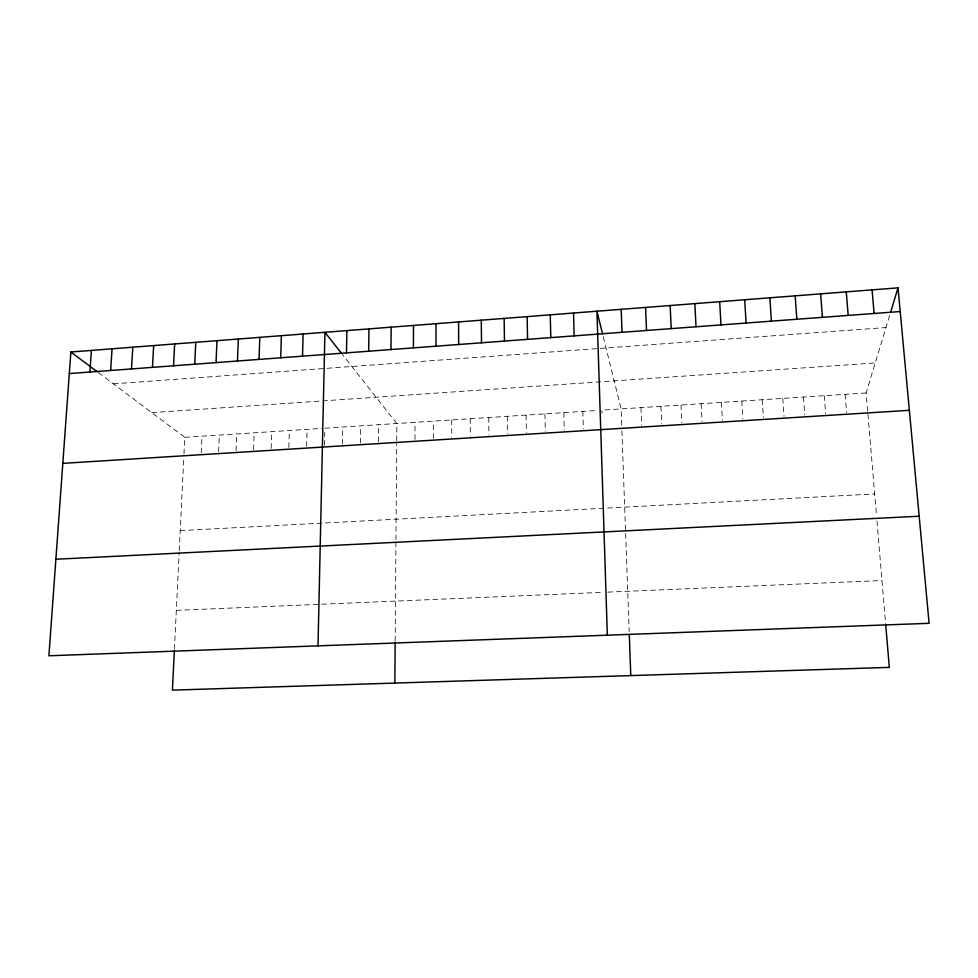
<?xml version="1.0" encoding="UTF-8"?>
<svg xmlns="http://www.w3.org/2000/svg" width="978" height="978" viewBox="0 0 978 978"><rect width="100%" height="100%" fill="white"/><g stroke="black" fill="none" stroke-linecap="round" stroke-linejoin="round"><path stroke-width="0.73" stroke-dasharray="4.89 3.67" d="M433.327 438.376L433.34 421.139M414.978 439.525L415.051 422.337M395.173 641.042L395.931 541.299M395.943 539.819L396.689 443.633M396.701 440.675L396.836 423.523L342.41 354.476M378.523 441.824L378.718 424.696M360.417 442.961L360.674 425.87M342.41 444.098L342.716 427.044M324.476 445.222L324.757 432.459M306.627 446.347L307.055 429.366M288.865 447.459L289.354 430.516M271.187 448.462L271.725 431.665M253.583 449.562L254.17 432.814M236.065 450.662L236.713 433.951M218.62 451.763L219.329 435.076M201.26 452.851L202.018 436.2M174.426 649.245L179.17 552.13M179.243 550.687L183.827 456.946M183.974 453.939L184.793 437.325L98.24 372.508M867.657 411.053L866.129 392.973L890.188 313.657M113.399 383.853L325.613 368.388M327.055 368.29L885.97 327.557M151.822 412.63L875.237 362.96M184.793 437.325L321.884 428.401M324.843 428.205L597.521 410.454M866.129 392.973L601.935 410.173L602.032 413.095M180.221 530.614L874.662 493.939M176.321 610.37L603.279 592.313M607.839 592.118L881.973 580.529M603.243 336.738L621.116 408.914L621.751 426.518M867.914 414.024L876.471 515.333M876.948 521.066L885.616 623.622M845.139 394.33L846.593 412.386M824.258 395.699L825.628 413.706M803.476 397.044L804.772 415.014M782.803 398.388L784.026 416.322M762.241 399.733L763.378 417.618M741.776 401.066L742.84 418.902M721.409 402.386L722.412 420.198M701.153 403.706L702.07 421.469M680.994 405.014L681.849 422.74M660.932 406.322L661.715 424.012M640.969 407.63L641.678 425.271M621.91 430.833L629.184 631.715M582.839 411.408L583.34 428.939M563.841 412.643L564.282 430.137M544.929 413.877L545.308 431.335M526.115 415.1L526.421 432.52M507.386 416.322L507.619 433.706M488.743 417.533L488.914 434.88M470.186 418.743L470.296 436.054M451.714 419.953L451.775 437.215"/><path stroke-width="1.47" d="M435.98 346.2L435.98 323.681M413.413 347.887L413.511 325.429M394.855 683.084L395.161 642.534M390.98 349.562L391.176 327.165M368.669 351.224L368.963 328.889M346.493 352.875L346.884 330.601M318.009 645.859L324.928 332.3L341.542 353.364M302.508 356.163L303.094 333.987M280.71 357.789L281.395 335.674M259.036 359.415L259.806 337.349M237.471 361.016L238.339 339.011M216.04 362.618L216.994 340.674M194.732 364.207L195.771 342.312M174.353 650.7L172.421 690.138L889.32 667.387L885.738 625.064M173.534 365.796L174.659 343.95M152.458 367.373L153.668 345.576M131.492 368.938L132.8 347.202M110.648 370.491L112.042 348.804M89.927 372.043L91.394 350.405M70.868 352.007L48.9 655.786L929.1 623.316L898.012 287.862L70.868 352.007L97.067 371.616M890.579 312.373L898.012 287.862M69.304 373.572L900.212 311.53M62.812 463.364L909.357 410.308M55.88 559.245L919.173 516.225M602.546 333.877L596.935 311.2L607.338 635.187M872.058 289.867L874.124 313.486M846.263 291.872L848.195 315.417M820.628 293.852L822.437 317.337M795.163 295.833L796.838 319.256M769.845 297.801L771.397 321.151M744.686 299.745L746.116 323.033M719.674 301.689L720.994 324.916M694.832 303.608L696.03 326.774M670.126 305.527L671.214 328.632M645.578 307.434L646.544 330.478M621.177 309.329L622.032 332.3M629.294 634.526L630.786 675.59M573.536 313.021L574.159 335.882M550.272 314.818L550.785 337.63M527.142 316.615L527.558 339.354M504.159 318.4L504.465 341.09M481.298 320.173L481.506 342.801M458.572 321.933L458.67 344.5"/></g></svg>
